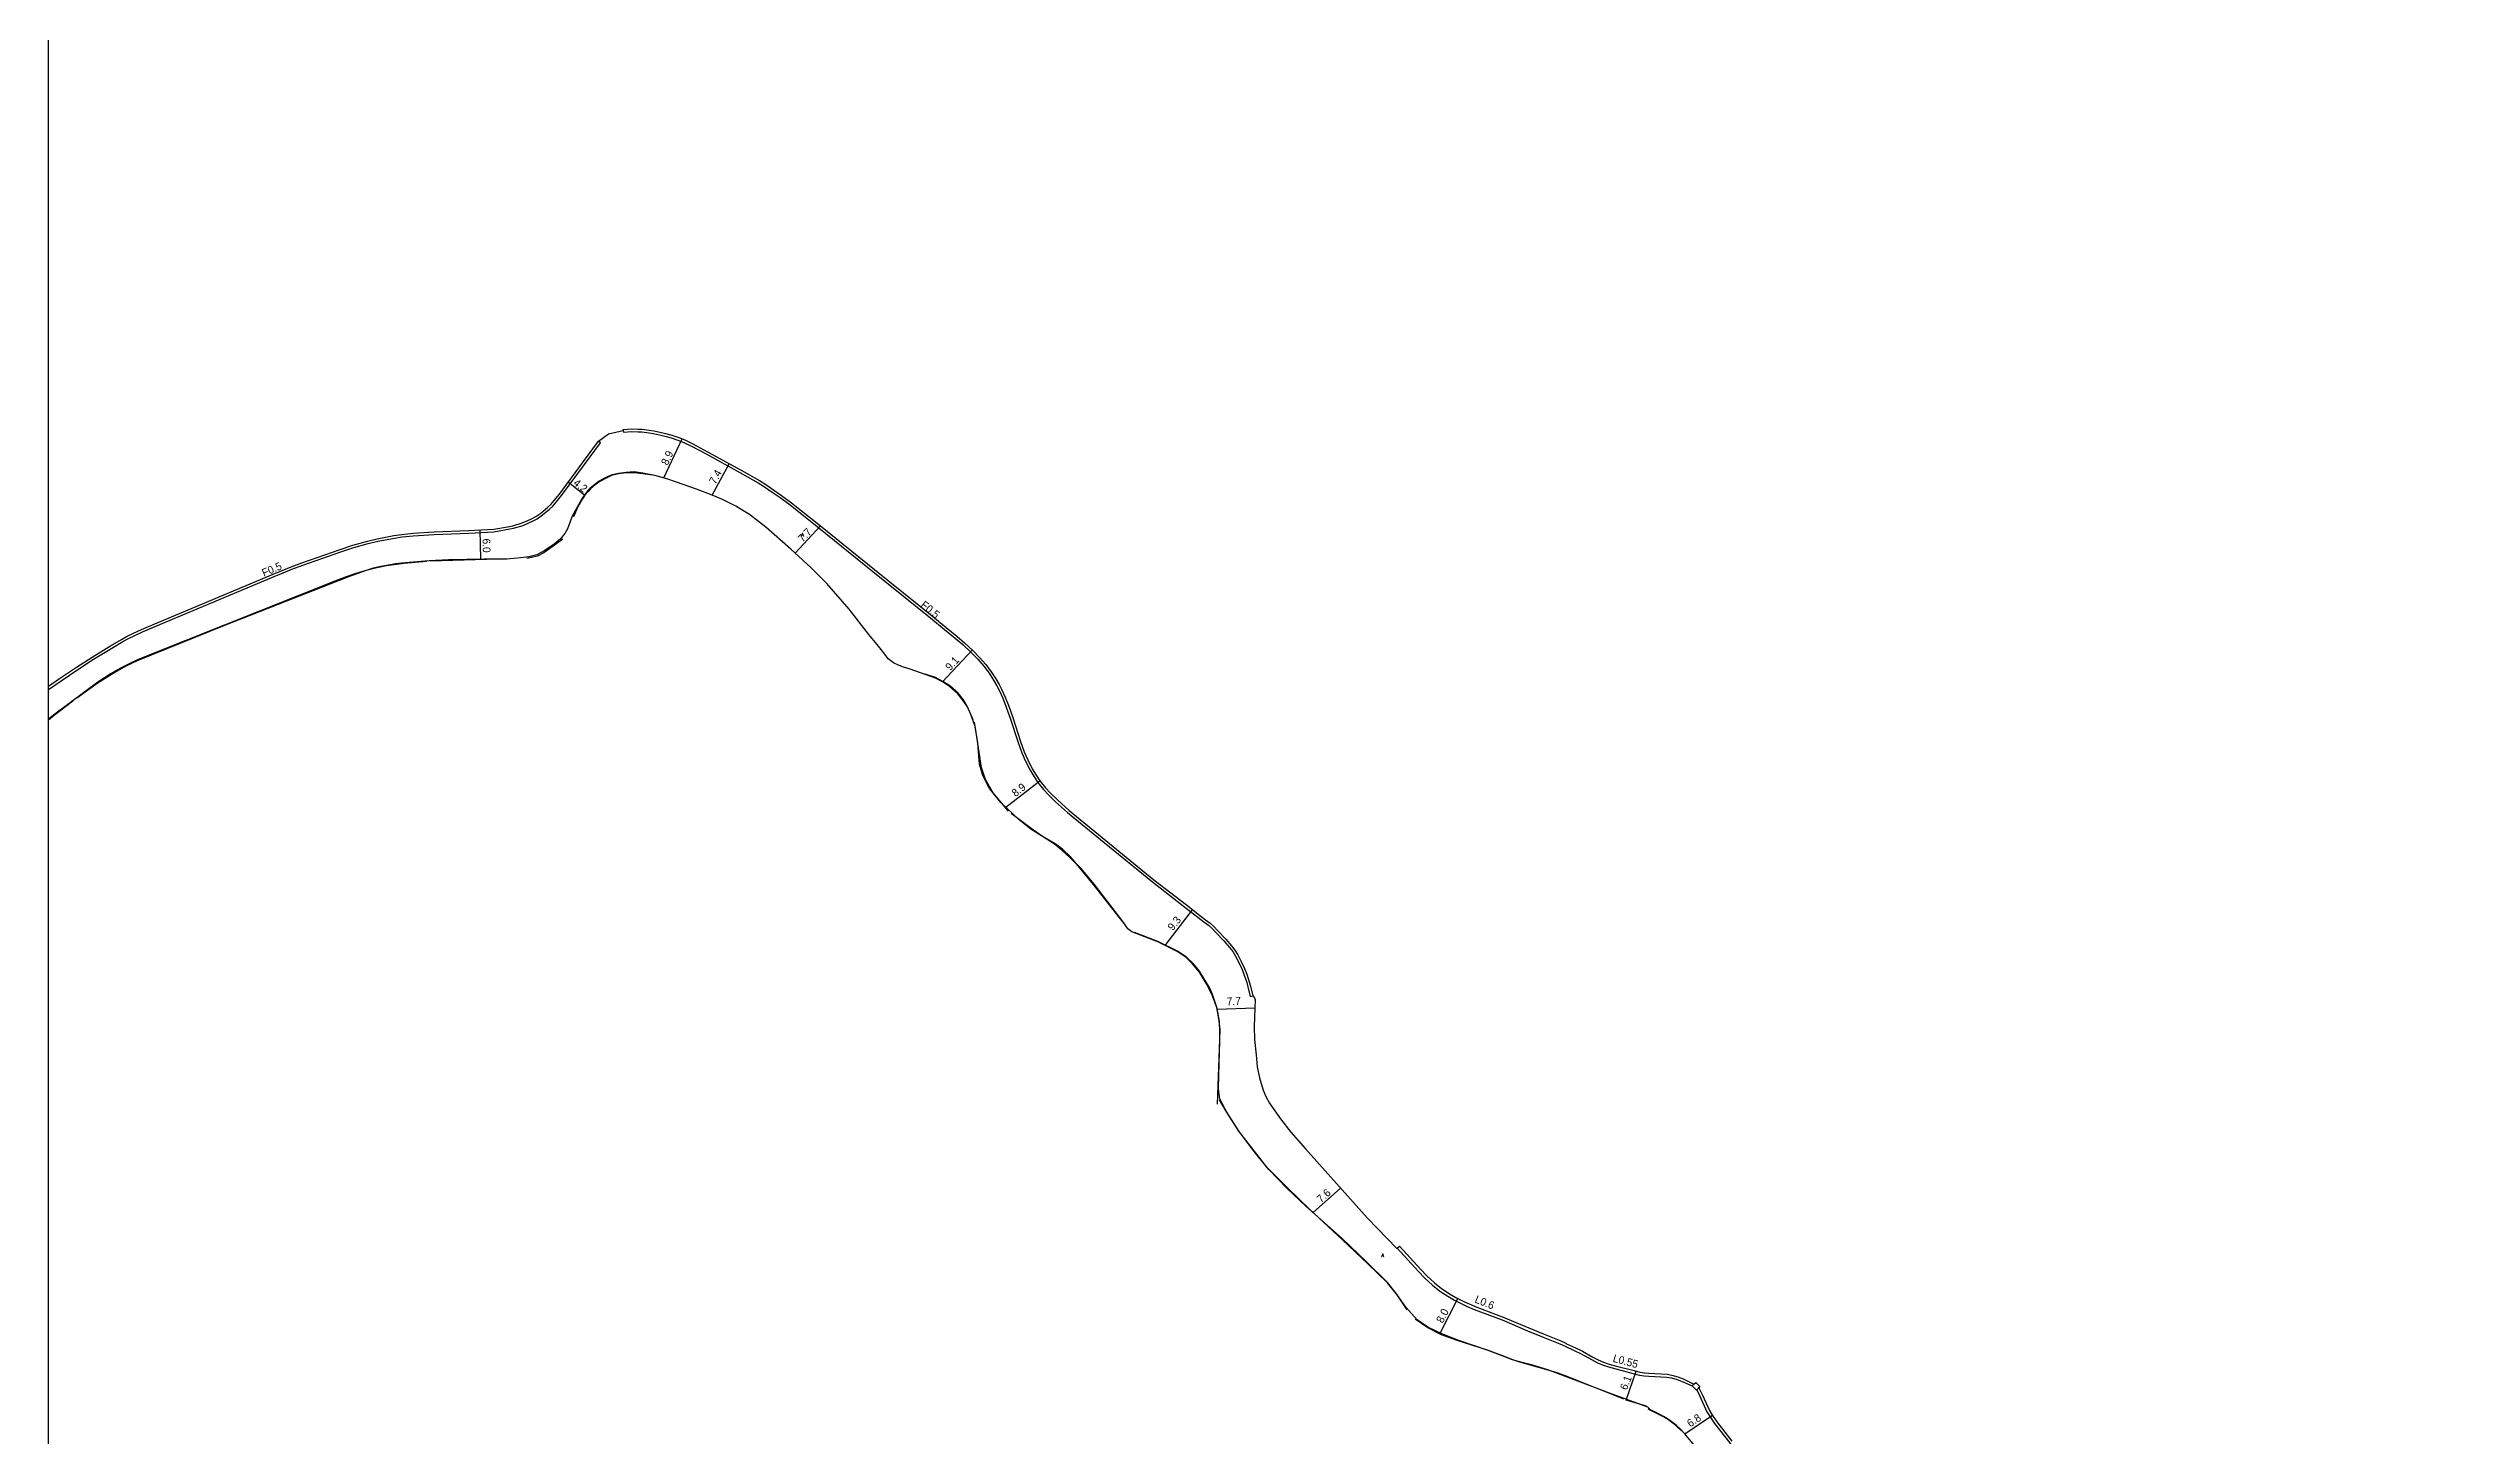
# Model space of a CAD drawing. Header units: metres. Extents: x -20000 to -16000, y -93000 to -90000.
# Drawn here: x -20000 to -19501.5, y -91171.9 to -90886 of the extents above; entities that cross this region are included whole.
import ezdxf

# ---------------------------------------------------------------- set-up
doc = ezdxf.new("R2010")
doc.units = ezdxf.units.M
doc.header["$LTSCALE"] = 2.5
for name, color, linetype in [('側溝・桝', 7, 'Continuous'), ('図郭', 7, 'Continuous'), ('幅員', 7, 'Continuous'), ('歩道・分離帯・安全施設', 7, 'Continuous'), ('舗装', 7, 'Continuous'), ('道路', 7, 'Continuous')]:
    doc.layers.add(name, color=color, linetype=linetype)
doc.styles.get("Standard").update_dxf_attribs({"font": ''})
doc.styles.add('YOKO_DECO', font='txt.shx', dxfattribs={"bigfont": 'extfont.shx'})
doc.styles.get('Standard').set_extended_font_data('@MS PGothic')

msp = doc.modelspace()

# ---------------------------------------------------------------- linework, layer by layer
at = {"layer": '側溝・桝'}
for points in [[(-20000, -91018.09), (-19997.4, -91016.31), (-19993.95, -91013.98), (-19990.69, -91011.9), (-19986.93, -91009.57), (-19984.67, -91008.26), (-19983.51, -91007.63), (-19982.21, -91006.97), (-19980.63, -91006.24), (-19979.19, -91005.62), (-19953.48, -90994.82), (-19951.65, -90994.05), (-19949.82, -90993.35), (-19947.6, -90992.51), (-19939.71, -90989.74), (-19937.09, -90988.88), (-19934.13, -90988.03), (-19932.15, -90987.54), (-19928.72, -90986.9), (-19927.1, -90986.67), (-19924.82, -90986.45), (-19920.49, -90986.17), (-19913.39, -90985.88), (-19908.19, -90985.59), (-19904.9, -90985.02), (-19904.18, -90984.87), (-19902.21, -90984.29), (-19901.01, -90983.77), (-19900.24, -90983.43), (-19899.31, -90982.94), (-19898.22, -90982.15), (-19896.76, -90980.96), (-19896.07, -90980.34), (-19895.36, -90979.5), (-19894.27, -90978.16), (-19889.54, -90971.74), (-19886.26, -90967.26), (-19886.68, -90966.94)], [(-19881.55, -90964.72), (-19881.53, -90965.05), (-19879.82, -90964.92), (-19878.47, -90964.98), (-19877.73, -90964.99), (-19876.23, -90965.18), (-19875.34, -90965.33), (-19873.78, -90965.68), (-19872.96, -90965.87), (-19871.69, -90966.23), (-19870.3, -90966.72), (-19869.07, -90967.18), (-19867.49, -90967.97), (-19864.49, -90969.57), (-19857.54, -90973.36), (-19853.76, -90975.51), (-19852.48, -90976.33), (-19850.65, -90977.59), (-19849.23, -90978.53), (-19847.19, -90980.06), (-19841.27, -90984.79), (-19830.11, -90993.81), (-19818.18, -91003.45), (-19815.34, -91005.76), (-19813.16, -91007.55), (-19811.61, -91008.87), (-19809.94, -91010.43), (-19808.53, -91011.87), (-19807.29, -91013.29), (-19806.17, -91014.77), (-19805.25, -91016.19), (-19804.59, -91017.34), (-19804.11, -91018.28), (-19803.37, -91019.89), (-19802.63, -91021.73), (-19801.81, -91024.03), (-19800.2, -91029.04), (-19799.44, -91031.17), (-19798.68, -91032.88), (-19797.74, -91034.73), (-19796.92, -91036.1), (-19796.13, -91037.26), (-19794.94, -91038.71), (-19793.97, -91039.8), (-19792.48, -91041.25), (-19789.99, -91043.49), (-19782.45, -91049.67), (-19772.54, -91057.78), (-19765.84, -91062.96), (-19763.14, -91065.05), (-19761.92, -91065.99), (-19760.98, -91066.73), (-19760.27, -91067.35), (-19759.48, -91068.18), (-19757.81, -91069.96), (-19756.67, -91071.29), (-19755.98, -91072.15), (-19755.42, -91073.06), (-19754.69, -91074.42), (-19754.05, -91075.82), (-19753.59, -91076.98), (-19753.1, -91078.55), (-19752.85, -91079.38), (-19752.41, -91081.43), (-19751.83, -91081.3)], [(-19722.11, -91133.27), (-19717.7, -91138.11), (-19716.43, -91139.44), (-19714.79, -91140.88), (-19713.36, -91142.07), (-19712.74, -91142.49), (-19711.65, -91143.2), (-19710.3, -91143.99), (-19708.52, -91144.91), (-19707.67, -91145.29), (-19706.26, -91145.89), (-19700.47, -91148.05), (-19695.22, -91150.3), (-19692.04, -91151.6), (-19688.61, -91152.97), (-19687.5, -91153.47), (-19685.61, -91154.36), (-19684.19, -91155.06), (-19682.09, -91156.24), (-19680.95, -91156.83), (-19679.81, -91157.3), (-19678.57, -91157.75), (-19677.07, -91158.15), (-19673.46, -91159.09), (-19672.19, -91159.43), (-19671.18, -91159.58), (-19670.27, -91159.66), (-19667.79, -91159.78), (-19666.59, -91159.86), (-19665.61, -91160.03), (-19664.44, -91160.36), (-19663.39, -91160.75), (-19661.31, -91161.67)], [(-19660.37, -91162.48), (-19659.72, -91163.81), (-19658.27, -91166.99), (-19657.74, -91167.87), (-19656.7, -91169.41), (-19653.62, -91173.37), (-19649.5, -91179.81), (-19643.61, -91189.02), (-19642.1, -91191.38), (-19641.6, -91192.12), (-19640.63, -91193.48), (-19639.69, -91194.45), (-19638.9, -91194.9), (-19637.67, -91195.41), (-19634.9, -91196.38), (-19627.43, -91198.85), (-19625.04, -91199.66), (-19624.26, -91199.99), (-19624.25, -91200)]]:
    msp.add_lwpolyline(points, dxfattribs=at)
msp.add_lwpolyline([(-19660.43, -91162.54), (-19661.31, -91161.67), (-19660.59, -91160.95), (-19659.72, -91161.82)], close=True, dxfattribs=at)
at = {"layer": '図郭'}
msp.add_lwpolyline([(-20000, -90600), (-19200, -90600), (-19200, -91200), (-20000, -91200)], close=True, dxfattribs=at)
at = {"layer": '幅員'}
for points in [[(-19873.21, -90974.52), (-19869.4, -90966.48)], [(-19863.24, -90978.05), (-19859.71, -90971.57)], [(-19892.85, -90975.35), (-19889.57, -90978.01)], [(-19911.09, -90985.23), (-19910.95, -90991.25)], [(-19846.11, -90990.02), (-19840.93, -90984.38)], [(-19815.76, -91016.55), (-19809.64, -91009.98)], [(-19802.7, -91042.41), (-19795.7, -91036.94)], [(-19769.91, -91070.88), (-19764.24, -91063.53)], [(-19759.19, -91084.03), (-19751.45, -91083.75)], [(-19739.38, -91125.94), (-19733.76, -91120.89)], [(-19713.27, -91150.8), (-19709.61, -91143.65)], [(-19674.91, -91164.62), (-19672.83, -91158.66)], [(-19662.82, -91171.58), (-19657.16, -91167.73)]]:
    msp.add_lwpolyline(points, dxfattribs=at)
at = {"layer": '歩道・分離帯・安全施設'}
for points in [[(-19875.52, -90973.97), (-19877.51, -90973.68), (-19879.34, -90973.43), (-19880.95, -90973.45), (-19882.5, -90973.66), (-19883.98, -90974.03), (-19885.24, -90974.66), (-19886.39, -90975.26), (-19887.36, -90975.93), (-19888.27, -90976.76), (-19888.81, -90977.33), (-19889.46, -90978.04), (-19889.94, -90978.81), (-19890.95, -90980.59), (-19891.78, -90982.54)], [(-19894.02, -90987.15), (-19897.95, -90989.97), (-19899.23, -90990.62), (-19901.42, -90991.12)], [(-19922.09, -90991.72), (-19926.78, -90992.13), (-19930.32, -90992.65), (-19932.3, -90993.03), (-19934.5, -90993.62), (-19938.18, -90994.87), (-19964.04, -91005.05), (-19981.74, -91012.21), (-19983.89, -91013.26), (-19986.31, -91014.59), (-19989.73, -91016.74), (-19994.17, -91019.94)], [(-19905.07, -90991.21), (-19921.35, -90991.65)], [(-19809.47, -91024.34), (-19810.6, -91021.68), (-19811.47, -91020.25), (-19812.57, -91018.9), (-19814.27, -91017.36), (-19815.7, -91016.44), (-19817.24, -91015.67), (-19819.32, -91014.93)], [(-19994.93, -91020.5), (-19998.73, -91023.38), (-20000, -91024.44)], [(-19802.18, -91043.18), (-19806.07, -91038.56), (-19807.48, -91035.86), (-19808.15, -91033.48), (-19808.53, -91029.09), (-19809.21, -91024.88)], [(-19778.38, -91066.39), (-19784.7, -91058.35), (-19788.51, -91053.62), (-19789.41, -91052.61), (-19791.03, -91051.06), (-19792.58, -91049.9), (-19795.16, -91048.43), (-19797.53, -91046.78), (-19801.66, -91043.68)], [(-19759.14, -91103.59), (-19758.63, -91090.27), (-19758.6, -91088.21), (-19758.74, -91086.39), (-19759.26, -91083.69), (-19760.14, -91081.01), (-19760.72, -91079.66), (-19762.85, -91076.18), (-19764.07, -91074.69), (-19765.48, -91073.31), (-19767.35, -91072.06), (-19771.44, -91070.08), (-19776.25, -91068.21)], [(-19720.02, -91145.98), (-19722.23, -91142.67), (-19724.1, -91140.38), (-19728.48, -91136.01), (-19733.41, -91131.28), (-19740.84, -91124.71), (-19744.8, -91120.88), (-19748.54, -91117.05), (-19751.54, -91113.36), (-19754.67, -91109.25), (-19757.34, -91105.05), (-19758.73, -91102.68)], [(-19675.39, -91164.44), (-19687.08, -91159.72), (-19688.94, -91159.08), (-19691.46, -91158.3), (-19694.88, -91157.33), (-19696.83, -91156.75), (-19698.44, -91156.22), (-19699.98, -91155.63), (-19703.49, -91154.29), (-19709.73, -91152.32), (-19712.95, -91151.12), (-19715.76, -91149.69), (-19718.4, -91147.89)], [(-19670.71, -91165.85), (-19674.91, -91164.62)], [(-19663.46, -91171.03), (-19664.69, -91169.82), (-19666.19, -91168.67), (-19667.25, -91168.05), (-19668.47, -91167.43), (-19670.41, -91166.47)]]:
    msp.add_lwpolyline(points, dxfattribs=at)
at = {"layer": '道路'}
for points in [[(-20000, -91017.46), (-19997.7, -91015.87), (-19994.24, -91013.54), (-19990.97, -91011.46), (-19987.21, -91009.13), (-19984.92, -91007.8), (-19983.75, -91007.16), (-19982.44, -91006.5), (-19980.84, -91005.76), (-19979.39, -91005.14), (-19953.68, -90994.33), (-19951.84, -90993.57), (-19950, -90992.86), (-19947.78, -90992.01), (-19939.87, -90989.24), (-19937.25, -90988.38), (-19934.26, -90987.52), (-19932.26, -90987.03), (-19928.8, -90986.38), (-19927.16, -90986.15), (-19924.87, -90985.92), (-19920.52, -90985.64), (-19913.42, -90985.36), (-19908.25, -90985.07), (-19905, -90984.5), (-19904.31, -90984.36), (-19902.39, -90983.8), (-19901.22, -90983.29), (-19900.47, -90982.96), (-19899.58, -90982.49), (-19898.54, -90981.74), (-19897.1, -90980.56), (-19896.45, -90979.97), (-19895.76, -90979.16), (-19894.69, -90977.84), (-19889.96, -90971.43), (-19886.68, -90966.94), (-19884.58, -90965.4), (-19881.55, -90964.72)], [(-19881.55, -90964.72), (-19881.57, -90964.52), (-19879.82, -90964.39), (-19878.46, -90964.44), (-19877.7, -90964.46), (-19876.15, -90964.65), (-19875.24, -90964.81), (-19873.66, -90965.16), (-19872.83, -90965.35), (-19871.52, -90965.72), (-19870.12, -90966.21), (-19868.86, -90966.69), (-19867.25, -90967.49), (-19864.23, -90969.1), (-19857.28, -90972.89), (-19853.48, -90975.06), (-19852.18, -90975.89), (-19850.35, -90977.15), (-19848.92, -90978.1), (-19846.87, -90979.64), (-19840.93, -90984.38), (-19829.77, -90993.39), (-19817.85, -91003.03), (-19815.01, -91005.34), (-19812.82, -91007.14), (-19811.26, -91008.48), (-19809.56, -91010.05), (-19808.14, -91011.51), (-19806.88, -91012.95), (-19805.73, -91014.47), (-19804.8, -91015.92), (-19804.12, -91017.08), (-19803.63, -91018.04), (-19802.88, -91019.68), (-19802.13, -91021.54), (-19801.3, -91023.86), (-19799.69, -91028.87), (-19798.95, -91030.97), (-19798.2, -91032.65), (-19797.27, -91034.47), (-19796.47, -91035.81), (-19795.7, -91036.94), (-19794.53, -91038.37), (-19793.58, -91039.43), (-19792.11, -91040.86), (-19789.65, -91043.08), (-19782.11, -91049.25), (-19772.22, -91057.36), (-19765.52, -91062.54), (-19762.81, -91064.63), (-19761.59, -91065.57), (-19760.64, -91066.32), (-19759.9, -91066.97), (-19759.1, -91067.81), (-19757.42, -91069.6), (-19756.26, -91070.95), (-19755.55, -91071.84), (-19754.96, -91072.8), (-19754.21, -91074.18), (-19753.56, -91075.61), (-19753.09, -91076.8), (-19752.59, -91078.39), (-19752.33, -91079.25), (-19751.83, -91081.3)], [(-19659.79, -91175.17), (-19662.82, -91171.58), (-19663.69, -91170.61), (-19664.59, -91169.8), (-19666.21, -91168.6), (-19667.19, -91167.97), (-19668.46, -91167.28), (-19669.9, -91166.58), (-19670.45, -91166.07), (-19678.36, -91163.16), (-19688.84, -91159.16), (-19691.05, -91158.34), (-19694.45, -91157.34), (-19696.34, -91156.84), (-19698.34, -91156.27), (-19699.54, -91155.84), (-19703.36, -91154.37), (-19709.38, -91152.31), (-19712.93, -91150.97), (-19715.81, -91149.55), (-19717.95, -91148.05), (-19720.3, -91145.47), (-19722.12, -91142.87), (-19724.06, -91140.41), (-19728.23, -91136.42), (-19733.36, -91131.54), (-19740.13, -91125.24), (-19744.66, -91120.89), (-19748.96, -91116.58), (-19751.11, -91113.86), (-19754.72, -91109.13), (-19757.1, -91105.37), (-19758.64, -91102.56), (-19758.94, -91100.44), (-19758.82, -91097.54), (-19758.67, -91090.66), (-19758.63, -91088.82), (-19758.7, -91086.56), (-19759.22, -91083.87), (-19760.15, -91081.25), (-19761.38, -91078.78), (-19762.86, -91076.37), (-19764.29, -91074.64), (-19765.66, -91073.32), (-19767.44, -91072.12), (-19771.43, -91070.13), (-19776.74, -91068.08), (-19777.56, -91067.47), (-19778.42, -91066.2), (-19784.44, -91058.34), (-19787.26, -91054.96), (-19789.53, -91052.75), (-19791.16, -91051.21), (-19792.67, -91050.02), (-19795.18, -91048.44), (-19797.6, -91046.88), (-19800.07, -91044.92), (-19803.66, -91041.5), (-19805.25, -91039.53), (-19806.91, -91036.7), (-19807.76, -91034.18), (-19808.67, -91027.88), (-19809.06, -91025.77), (-19809.44, -91024.59), (-19809.95, -91023.3), (-19810.66, -91021.7), (-19811.57, -91020.3), (-19812.63, -91019), (-19814.36, -91017.48), (-19815.76, -91016.55), (-19817.2, -91015.77), (-19820.08, -91014.77), (-19822.62, -91013.88), (-19823.84, -91013.52), (-19824.71, -91013.19), (-19825.86, -91012.64), (-19827, -91011.8), (-19827.64, -91010.87), (-19828.95, -91009.18), (-19830.98, -91006.77), (-19834.99, -91001.59), (-19839.59, -90996.24), (-19842.82, -90993.01), (-19847.02, -90989.2), (-19852.18, -90984.69), (-19853.67, -90983.48), (-19855.54, -90982.08), (-19856.91, -90981.2), (-19858.39, -90980.35), (-19861.14, -90978.94), (-19863.24, -90978.05), (-19866.43, -90976.85), (-19870.57, -90975.41), (-19872.56, -90974.7), (-19875.06, -90974.02), (-19877.5, -90973.52), (-19879.31, -90973.28), (-19880.95, -90973.36), (-19882.5, -90973.57), (-19884.02, -90973.92), (-19885.4, -90974.54), (-19886.49, -90975.17), (-19887.44, -90975.85), (-19888.45, -90976.72), (-19888.91, -90977.2), (-19889.57, -90978.01), (-19890.06, -90978.79), (-19892.06, -90982.42), (-19893.05, -90985), (-19893.59, -90985.99), (-19894.48, -90987.09), (-19895.77, -90988.13), (-19897.72, -90989.45), (-19899.38, -90990.38), (-19901, -90990.77), (-19902.63, -90990.95), (-19905.55, -90991.24), (-19910.13, -90991.23), (-19913.79, -90991.32), (-19917.55, -90991.4), (-19921.53, -90991.62), (-19926.52, -90992), (-19928.47, -90992.24), (-19929.9, -90992.46), (-19931.84, -90992.83), (-19933.09, -90993.12), (-19934.33, -90993.49), (-19936.67, -90994.23), (-19938.63, -90994.92), (-19940.95, -90995.78), (-19979.41, -91011.09), (-19981.48, -91011.97), (-19983.36, -91012.83), (-19985.31, -91013.82), (-19987.08, -91014.81), (-19989.79, -91016.58), (-19998.94, -91023.42), (-20000, -91024.27)], [(-19751.83, -91081.3), (-19751.49, -91081.71), (-19751.41, -91081.86), (-19751.36, -91082.06), (-19751.45, -91083.75), (-19751.55, -91087.65), (-19751.46, -91090.24), (-19751.17, -91093.46), (-19750.95, -91095.9), (-19750.45, -91098.14), (-19749.7, -91100.68), (-19749.13, -91102.03), (-19748.38, -91103.39), (-19747.66, -91104.5), (-19746.15, -91106.59), (-19744.01, -91109.38), (-19741.02, -91112.83), (-19728.2, -91127.07), (-19722.16, -91133.32), (-19721.65, -91132.86), (-19717.25, -91137.69), (-19716, -91138.99), (-19714.39, -91140.41), (-19712.99, -91141.58), (-19712.4, -91141.97), (-19711.32, -91142.67), (-19710.01, -91143.45), (-19708.25, -91144.35), (-19707.42, -91144.72), (-19706.03, -91145.32), (-19700.24, -91147.48), (-19694.98, -91149.73), (-19691.81, -91151.03), (-19688.37, -91152.4), (-19687.32, -91152.85), (-19687.35, -91152.92), (-19687.18, -91152.99), (-19685.36, -91153.84), (-19683.92, -91154.54), (-19681.81, -91155.73), (-19680.71, -91156.3), (-19679.6, -91156.75), (-19678.39, -91157.19), (-19676.92, -91157.59), (-19673.3, -91158.53), (-19672.08, -91158.86), (-19671.11, -91159), (-19670.23, -91159.08), (-19667.76, -91159.2), (-19666.5, -91159.28), (-19665.48, -91159.46), (-19664.25, -91159.8), (-19663.16, -91160.21), (-19660.94, -91161.3), (-19660.59, -91160.95), (-19659.72, -91161.82), (-19659.95, -91162.06), (-19659.21, -91163.58), (-19657.78, -91166.72), (-19657.27, -91167.57), (-19656.24, -91169.08), (-19653.17, -91173.04)]]:
    msp.add_lwpolyline(points, dxfattribs=at)

# ---------------------------------------------------------------- texts
at = {"layer": '側溝・桝'}
for s, rotation, p in [('F0.5', 23, (-19955.59, -90994.9)), ('F0.5', 321, (-19820.43, -91000.95)), ('L0.6', 338, (-19706.26, -91144.43)), ('L0.55', 345, (-19677.77, -91156.68))]:
    msp.add_text(s, height=1.6, rotation=rotation, dxfattribs=at).set_placement(p)
at = {"layer": '幅員'}
for s, rotation, p in [('8.9', 65, (-19872.4, -90972.04)), ('7.4', 61, (-19862.57, -90975.94)), ('4.2', 321, (-19891.99, -90975.8)), ('6.0', 271, (-19910.55, -90987.02)), ('7.7', 47, (-19844.56, -90987.89)), ('9.1', 47, (-19814.2, -91014.36)), ('8.9', 38, (-19800.74, -91040.33)), ('9.3', 52, (-19768.3, -91067.96)), ('7.7', 2, (-19757.19, -91083.23)), ('7.6', 42, (-19737.78, -91124.03)), ('8.0', 63, (-19712.71, -91148.86)), ('6.1', 69, (-19674.77, -91162.66)), ('6.8', 34, (-19661.71, -91170.26))]:
    msp.add_text(s, height=1.6, rotation=rotation, dxfattribs=at).set_placement(p)
at = {"layer": '舗装', "style": 'YOKO_DECO'}
for p in [(-19844.9, -90986.59, 492.99), (-19725.36, -91135.14, 481.05)]:
    msp.add_text('A', height=0.75, dxfattribs=at).set_placement(p)

doc.saveas('drawing.dxf')
